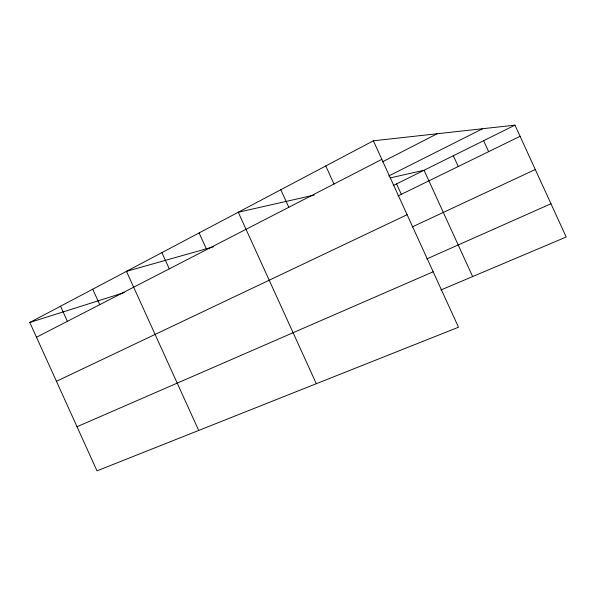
<?xml version="1.0" encoding="UTF-8"?>
<svg xmlns="http://www.w3.org/2000/svg" width="596" height="596" viewBox="0 0 596 596"><rect width="100%" height="100%" fill="white"/><g stroke="black" fill="none" stroke-linecap="round" stroke-linejoin="round"><path stroke-width="0.89" d="M373.364 140.798L458.488 327.226L96.999 470.847L29.8 322.466L373.364 140.798L514.974 125.153L566.2 237.014L440.913 289.976M36.49 337.247L381.842 159.363M382.401 161.866L437.173 133.75M388.748 175.969L482.656 128.721M393.233 185.557L514.974 125.153M397.986 195.957L520.077 136.29M56.441 381.298L407.113 214.702M412.141 226.964L535.29 169.51M426.736 258.932L550.972 203.757M77.018 426.729L433.165 271.776M29.8 322.466L124.698 292.442M213.487 246.789L126.471 271.351L198.684 430.446M314.234 195.071L238.266 212.236L316.312 383.712M390 177.958L424.061 170.262L472.635 276.566M483.624 140.708L488.638 151.66M453.34 155.735L458.264 166.5M396.563 183.903L401.324 194.326M325.774 165.964L333.998 184M280.813 189.737L288.807 207.281M199.109 232.939L206.678 249.582M161.888 252.622L169.264 268.856M92.723 289.194L99.741 304.668M60.539 306.217L67.385 321.333"/></g></svg>
